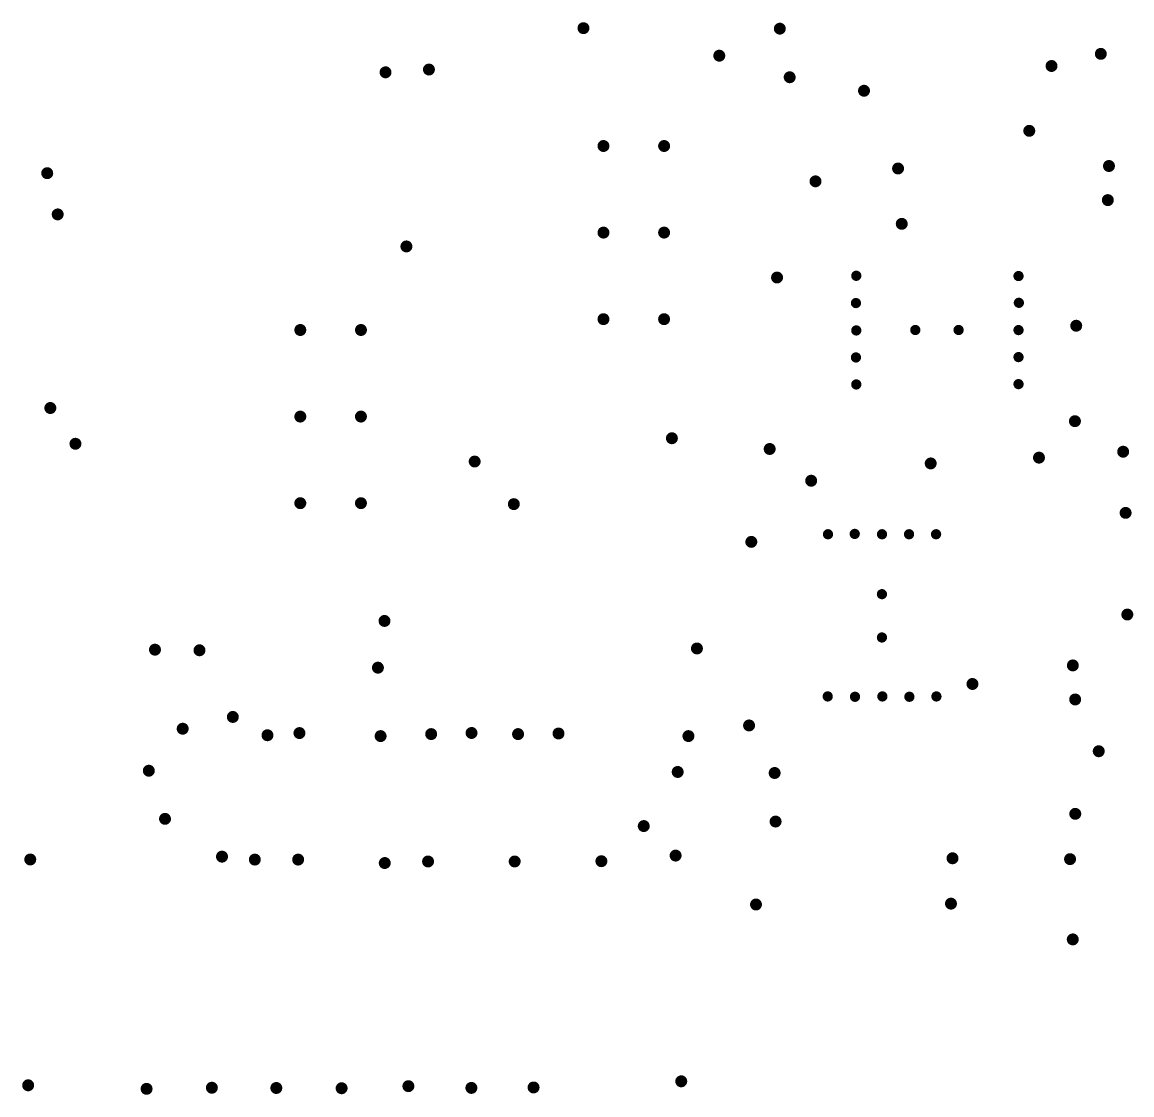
# Model space of a CAD drawing. Header units: inches. Extents: x -10 to 237, y -10 to 218.
# Drawn here: x 172.43 to 204.96, y 20.43 to 51.89 of the extents above; entities that cross this region are included whole.
import ezdxf

# ---------------------------------------------------------------- set-up
doc = ezdxf.new("R2010")
doc.units = ezdxf.units.IN
doc.header["$MEASUREMENT"] = 0
doc.layers.get('0').update_dxf_attribs({"color": 1})
doc.layers.add('1_DRL', color=12, linetype='Continuous')

# ---------------------------------------------------------------- blocks, each defined once
blk = doc.blocks.new('D10ROUND0_3X0_3')
at = {"const_width": 0.15}
blk.add_lwpolyline([(0.075, 0, 1), (-0.075, 0, 1), (0.075, 0)], format="xyb", dxfattribs=at)
blk = doc.blocks.new('D11ROUND0_35001X0_35001')
at = {"const_width": 0.175005}
blk.add_lwpolyline([(0.087502, 0, 1), (-0.087502, 0, 1), (0.087502, 0)], format="xyb", dxfattribs=at)

msp = doc.modelspace()

# ---------------------------------------------------------------- block references
at = {"layer": '1_DRL'}
for name, p in [('D11ROUND0_35001X0_35001', (188.88403, 51.71694)), ('D11ROUND0_35001X0_35001', (194.64221, 51.7017)), ('D11ROUND0_35001X0_35001', (204.05545, 50.96256)), ('D11ROUND0_35001X0_35001', (192.86675, 50.90922)), ('D11ROUND0_35001X0_35001', (202.61019, 50.60696)), ('D11ROUND0_35001X0_35001', (183.08013, 50.42154)), ('D11ROUND0_35001X0_35001', (184.35267, 50.50282)), ('D11ROUND0_35001X0_35001', (194.93177, 50.27676)), ('D11ROUND0_35001X0_35001', (197.11109, 49.88052)), ('D11ROUND0_35001X0_35001', (201.95741, 48.7045)), ('D11ROUND0_35001X0_35001', (189.47077, 48.26)), ('D11ROUND0_35001X0_35001', (191.24877, 48.26)), ('D11ROUND0_35001X0_35001', (204.29421, 47.67326)), ('D11ROUND0_35001X0_35001', (173.15889, 47.46244)), ('D11ROUND0_35001X0_35001', (198.10931, 47.5996)), ('D11ROUND0_35001X0_35001', (195.68869, 47.22368)), ('D11ROUND0_35001X0_35001', (204.26119, 46.6725)), ('D11ROUND0_35001X0_35001', (173.46623, 46.2534)), ('D11ROUND0_35001X0_35001', (189.47077, 45.72)), ('D11ROUND0_35001X0_35001', (191.24877, 45.72)), ('D11ROUND0_35001X0_35001', (198.21853, 45.97654)), ('D11ROUND0_35001X0_35001', (183.69227, 45.3136)), ('D10ROUND0_3X0_3', (196.88503, 44.45254)), ('D10ROUND0_3X0_3', (201.64245, 44.44492)), ('D11ROUND0_35001X0_35001', (194.56093, 44.40174)), ('D10ROUND0_3X0_3', (196.87487, 43.65244)), ('D10ROUND0_3X0_3', (201.65261, 43.66006)), ('D11ROUND0_35001X0_35001', (189.47077, 43.18)), ('D11ROUND0_35001X0_35001', (191.24877, 43.18)), ('D11ROUND0_35001X0_35001', (180.58077, 42.8625)), ('D11ROUND0_35001X0_35001', (182.35877, 42.8625)), ('D10ROUND0_3X0_3', (196.88503, 42.8498)), ('D10ROUND0_3X0_3', (198.61477, 42.8625)), ('D10ROUND0_3X0_3', (199.88477, 42.8625)), ('D10ROUND0_3X0_3', (201.64245, 42.85996)), ('D11ROUND0_35001X0_35001', (203.33409, 42.98696)), ('D10ROUND0_3X0_3', (196.87487, 42.05732)), ('D10ROUND0_3X0_3', (201.64245, 42.06748)), ('D10ROUND0_3X0_3', (196.88503, 41.26484)), ('D10ROUND0_3X0_3', (201.64245, 41.275)), ('D11ROUND0_35001X0_35001', (173.25033, 40.57396)), ('D11ROUND0_35001X0_35001', (180.58077, 40.3225)), ('D11ROUND0_35001X0_35001', (182.35877, 40.3225)), ('D11ROUND0_35001X0_35001', (203.29599, 40.18788)), ('D11ROUND0_35001X0_35001', (173.98693, 39.52494)), ('D11ROUND0_35001X0_35001', (191.47737, 39.6875)), ('D11ROUND0_35001X0_35001', (194.34503, 39.37254)), ('D11ROUND0_35001X0_35001', (204.71077, 39.29126)), ('D11ROUND0_35001X0_35001', (185.69379, 39.00424)), ('D11ROUND0_35001X0_35001', (199.06689, 38.94836)), ('D11ROUND0_35001X0_35001', (202.24189, 39.11854)), ('D11ROUND0_35001X0_35001', (195.56169, 38.44036)), ('D11ROUND0_35001X0_35001', (180.58077, 37.7825)), ('D11ROUND0_35001X0_35001', (182.35877, 37.7825)), ('D11ROUND0_35001X0_35001', (186.84187, 37.75456)), ('D11ROUND0_35001X0_35001', (204.78189, 37.49802)), ('D11ROUND0_35001X0_35001', (193.80655, 36.64712)), ('D10ROUND0_3X0_3', (196.05445, 36.87064)), ('D10ROUND0_3X0_3', (196.83931, 36.8808)), ('D10ROUND0_3X0_3', (197.63941, 36.87064)), ('D10ROUND0_3X0_3', (198.43189, 36.87064)), ('D10ROUND0_3X0_3', (199.22437, 36.87064)), ('D10ROUND0_3X0_3', (197.63687, 35.11296)), ('D11ROUND0_35001X0_35001', (183.04965, 34.3281)), ('D11ROUND0_35001X0_35001', (204.83269, 34.51606)), ('D10ROUND0_3X0_3', (197.63687, 33.84296)), ('D11ROUND0_35001X0_35001', (176.31865, 33.48482)), ('D11ROUND0_35001X0_35001', (177.62421, 33.46704)), ('D11ROUND0_35001X0_35001', (192.21143, 33.52038)), ('D11ROUND0_35001X0_35001', (203.23503, 33.02254)), ('D11ROUND0_35001X0_35001', (182.85661, 32.9565)), ('D11ROUND0_35001X0_35001', (200.29117, 32.47898)), ('D10ROUND0_3X0_3', (196.04683, 32.11322)), ('D10ROUND0_3X0_3', (196.84693, 32.10306)), ('D10ROUND0_3X0_3', (197.64957, 32.11322)), ('D10ROUND0_3X0_3', (198.44205, 32.10306)), ('D10ROUND0_3X0_3', (199.23453, 32.11322)), ('D11ROUND0_35001X0_35001', (203.30361, 32.02432)), ('D11ROUND0_35001X0_35001', (178.60211, 31.51124)), ('D11ROUND0_35001X0_35001', (177.13145, 31.1658)), ('D11ROUND0_35001X0_35001', (193.74051, 31.26232)), ('D11ROUND0_35001X0_35001', (179.61811, 30.9753)), ('D11ROUND0_35001X0_35001', (180.55537, 31.0388)), ('D11ROUND0_35001X0_35001', (182.93535, 30.9499)), ('D11ROUND0_35001X0_35001', (184.41871, 31.00832)), ('D11ROUND0_35001X0_35001', (185.60235, 31.04134)), ('D11ROUND0_35001X0_35001', (186.96633, 31.00832)), ('D11ROUND0_35001X0_35001', (188.15251, 31.0261)), ('D11ROUND0_35001X0_35001', (191.96251, 30.9499)), ('D11ROUND0_35001X0_35001', (203.99449, 30.5054)), ('D11ROUND0_35001X0_35001', (176.13831, 29.9339)), ('D11ROUND0_35001X0_35001', (191.64755, 29.89834)), ('D11ROUND0_35001X0_35001', (194.48981, 29.86786)), ('D11ROUND0_35001X0_35001', (176.61329, 28.52166)), ('D11ROUND0_35001X0_35001', (203.30615, 28.66898)), ('D11ROUND0_35001X0_35001', (190.65187, 28.31084)), ('D11ROUND0_35001X0_35001', (194.51775, 28.44292)), ('D11ROUND0_35001X0_35001', (172.66105, 27.3304)), ('D11ROUND0_35001X0_35001', (178.28461, 27.41422)), ('D11ROUND0_35001X0_35001', (179.24727, 27.32786)), ('D11ROUND0_35001X0_35001', (180.51727, 27.32786)), ('D11ROUND0_35001X0_35001', (183.05727, 27.22626)), ('D11ROUND0_35001X0_35001', (184.32727, 27.27198)), ('D11ROUND0_35001X0_35001', (186.86727, 27.27198)), ('D11ROUND0_35001X0_35001', (189.40981, 27.2796)), ('D11ROUND0_35001X0_35001', (191.58659, 27.4447)), ('D11ROUND0_35001X0_35001', (199.70697, 27.36596)), ('D11ROUND0_35001X0_35001', (203.15375, 27.34056)), ('D11ROUND0_35001X0_35001', (193.94371, 26.0096)), ('D11ROUND0_35001X0_35001', (199.66125, 26.035)), ('D11ROUND0_35001X0_35001', (203.23249, 24.98598)), ('D11ROUND0_35001X0_35001', (172.60009, 20.70608)), ('D11ROUND0_35001X0_35001', (183.75069, 20.68068)), ('D11ROUND0_35001X0_35001', (191.75169, 20.82292)), ('D11ROUND0_35001X0_35001', (176.07227, 20.60194)), ('D11ROUND0_35001X0_35001', (177.98743, 20.63496)), ('D11ROUND0_35001X0_35001', (179.87719, 20.62734)), ('D11ROUND0_35001X0_35001', (181.79235, 20.61972)), ('D11ROUND0_35001X0_35001', (185.59727, 20.62988)), ('D11ROUND0_35001X0_35001', (187.42099, 20.64258))]:
    msp.add_blockref(name, p, dxfattribs=at)

doc.saveas('drawing.dxf')
